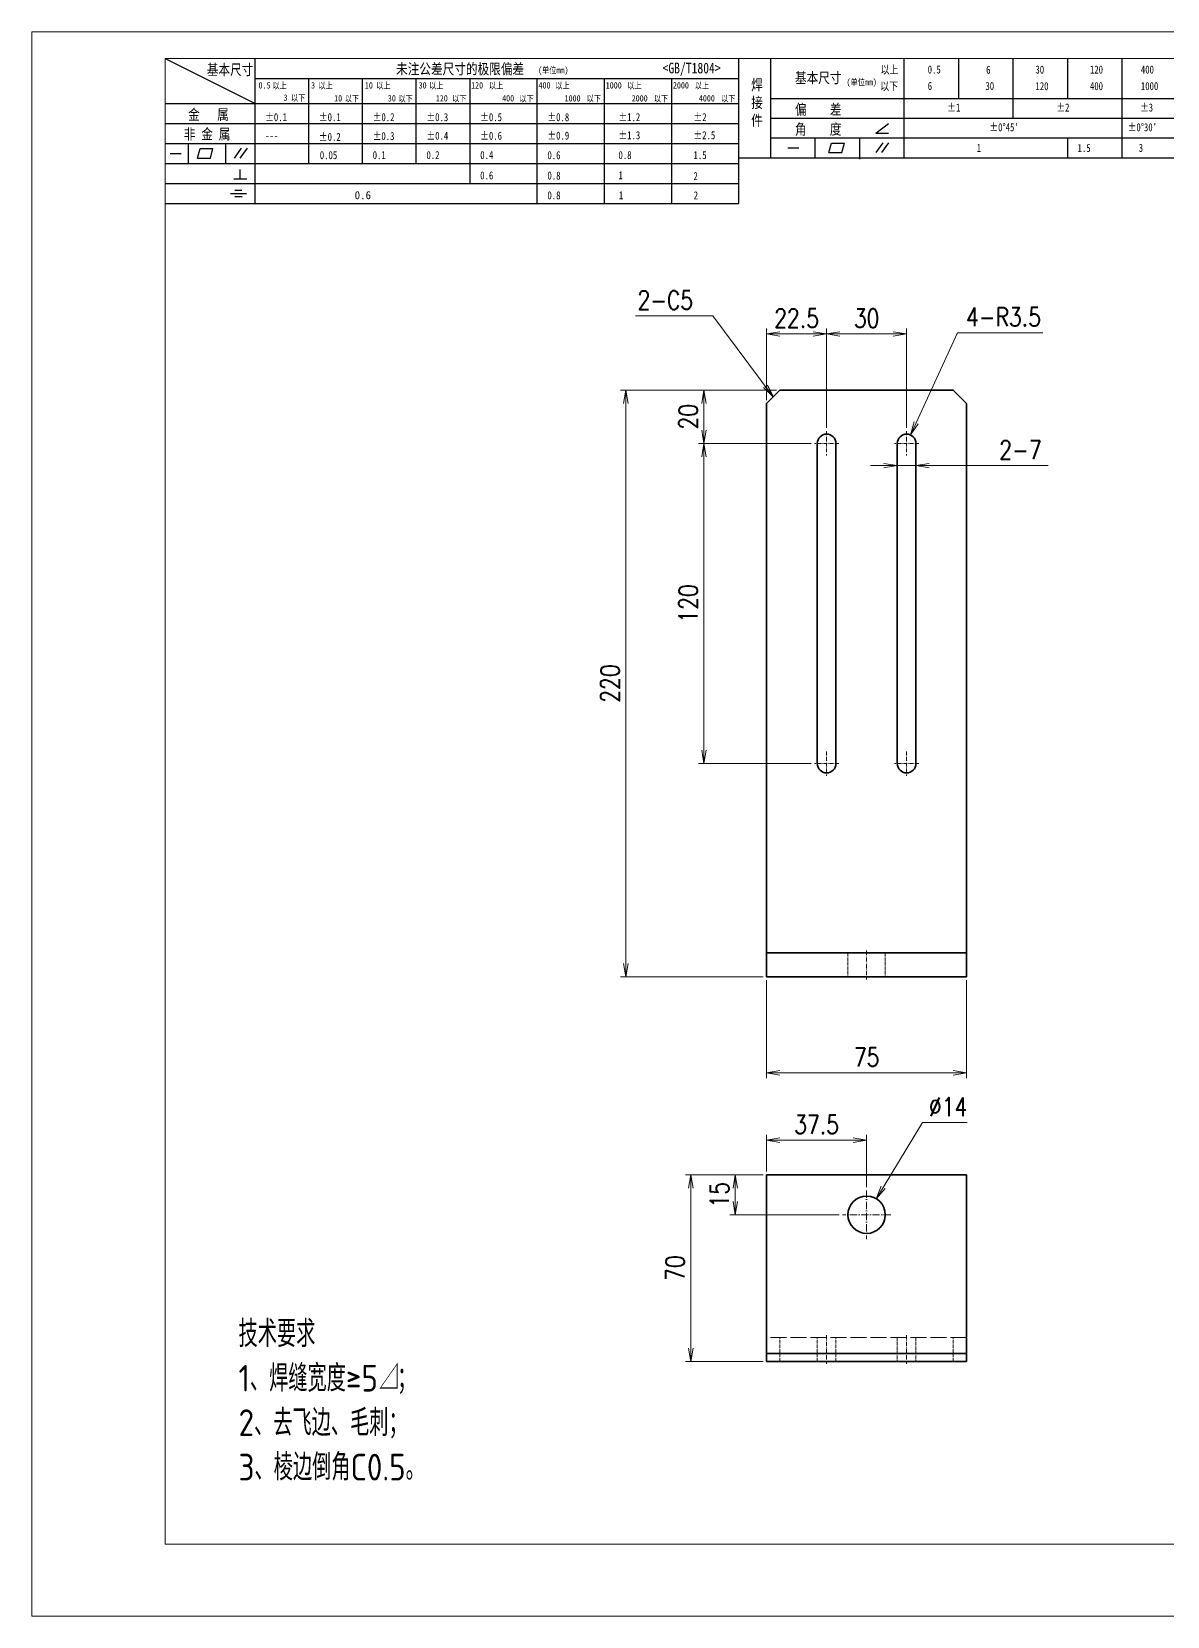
# Model space of a CAD drawing. Header units: millimetres. Extents: x 1333 to 58474, y -42879 to 3618.
# Drawn here: x 55390 to 55816, y 2593 to 3187 of the extents above; entities that cross this region are included whole.
import ezdxf

# ---------------------------------------------------------------- set-up
doc = ezdxf.new("R2010")
doc.units = ezdxf.units.MM
doc.header["$LTSCALE"] = 0.5
for name, pattern in [('AM_ISO02W050x2', [3.75, 3, -0.75]), ('AM_ISO08W050x2', [9, 6, -0.75, 1.5, -0.75]), ('DASHDOT', [18.5, 12, -3, 0.5, -3]), ('DASHED', [15, 12, -3])]:
    doc.linetypes.add(name, pattern=pattern)
for name, color, linetype, lineweight in [('中心线', 2, 'AM_ISO08W050x2', 18), ('图框', 7, 'Continuous', 18), ('标注线', 3, 'Continuous', 18), ('虚线', 1, 'AM_ISO02W050x2', 18)]:
    doc.layers.add(name, color=color, linetype=linetype, lineweight=lineweight)
doc.layers.add('图\\M+19E79\\M+195B6\\M+18E9A', color=7, linetype='Continuous')
doc.layers.add('打印', color=7, linetype='Continuous', lineweight=15, plot=False)
doc.layers.add('打印-禁用', color=7, linetype='Continuous', lineweight=15, plot=False)
doc.styles.add('DIM', font='romans.shx', dxfattribs={"width": 0.8, "bigfont": 'bigfont.shx'})
doc.styles.add('国标', font='simfang.ttf', dxfattribs={"width": 0.8})
doc.styles.add('机械长仿宋', font='gbenor.shx', dxfattribs={"height": 1, "bigfont": 'gbcbig.shx'})
doc.dimstyles.new('DEH 1-2$0', dxfattribs={"dimscale": 2, "dimtxt": 3.5, "dimasz": 2.5, "dimexe": 1, "dimexo": 0.625, "dimgap": 1.2, "dimtad": 1, "dimdsep": 46, "dimtxsty": 'DIM', "dimblk": 'OPEN', "dimcen": 0, "dimclrd": 8, "dimclre": 8, "dimclrt": 2, "dimazin": 2, "dimtfac": 0.5, "dimtmove": 0, "dimatfit": 3, "dimldrblk": 'OPEN', "dimfxl": 0, "dimtolj": 2, "dimlwd": 13, "dimlwe": 13, "dimarcsym": 0})
doc.dimstyles.new('DEH 1-2$3', dxfattribs={"dimscale": 2, "dimtxt": 3.5, "dimasz": 2.5, "dimexe": 1, "dimexo": 0.625, "dimgap": 1.2, "dimtad": 1, "dimtoh": 1, "dimdsep": 46, "dimtxsty": 'DIM', "dimblk": 'OPEN', "dimcen": 0, "dimclrd": 8, "dimclre": 8, "dimclrt": 2, "dimazin": 2, "dimtfac": 0.5, "dimtofl": 0, "dimtmove": 0, "dimatfit": 3, "dimldrblk": 'OPEN', "dimfxl": 0, "dimtolj": 2, "dimlwd": 18, "dimlwe": 18, "dimarcsym": 0})
doc.dimstyles.new('DEH 1-2$4', dxfattribs={"dimscale": 2, "dimtxt": 3.5, "dimasz": 2.5, "dimexe": 1, "dimexo": 0.625, "dimgap": 1.2, "dimtad": 1, "dimtoh": 1, "dimdsep": 46, "dimtxsty": 'DIM', "dimblk": 'OPEN', "dimcen": 0, "dimclrd": 8, "dimclre": 8, "dimclrt": 2, "dimazin": 2, "dimtfac": 0.5, "dimtofl": 0, "dimtmove": 0, "dimatfit": 3, "dimldrblk": 'OPEN', "dimfxl": 0, "dimtolj": 2, "dimlwd": 18, "dimlwe": 18, "dimarcsym": 0})
doc.dimstyles.new('DEH 1-2$7', dxfattribs={"dimscale": 2, "dimtxt": 3.5, "dimasz": 2.5, "dimexe": 1, "dimexo": 0.625, "dimgap": 1.2, "dimtad": 1, "dimdsep": 46, "dimtxsty": 'DIM', "dimblk": 'OPEN', "dimcen": 0, "dimclrd": 8, "dimclre": 8, "dimclrt": 2, "dimazin": 2, "dimtfac": 0.5, "dimtmove": 0, "dimatfit": 3, "dimldrblk": 'OPEN', "dimfxl": 0, "dimtolj": 2, "dimlwd": 13, "dimlwe": 13, "dimarcsym": 0})

# ---------------------------------------------------------------- blocks, each defined once
blk = doc.blocks.new('GZDEH零件A3图框V01版')
at = {"layer": '图\\M+19E79\\M+195B6\\M+18E9A', "color": 9}
for p, q in [((2882.49, -1554.46), (2899.37, -1562.92)), ((2899.37, -1581.67), (2899.37, -1554.46)), ((2990.09, -1581.67), (2990.09, -1554.46)), ((2996.09, -1573.08), (2996.09, -1554.46)), ((3021.09, -1561.98), (3021.09, -1554.46)), ((3031.31, -1561.98), (3031.31, -1554.46)), ((3041.53, -1561.98), (3041.53, -1554.46)), ((3051.75, -1561.98), (3051.75, -1554.46)), ((3061.98, -1561.98), (3061.98, -1554.46)), ((2899.37, -1558.24), (2990.09, -1558.24)), ((2909.45, -1574.17), (2909.45, -1558.24)), ((2919.53, -1574.17), (2919.53, -1558.24)), ((2929.61, -1574.17), (2929.61, -1558.24)), ((2939.69, -1577.92), (2939.69, -1558.24)), ((2952.29, -1581.67), (2952.29, -1558.24)), ((2964.89, -1581.67), (2964.89, -1558.24)), ((2977.49, -1581.67), (2977.49, -1558.24)), ((2996.09, -1561.98), (3113.09, -1561.98)), ((3021.09, -1573.08), (3021.09, -1561.98)), ((3041.53, -1565.68), (3041.53, -1561.98)), ((3061.98, -1573.08), (3061.98, -1561.98)), ((2882.49, -1562.92), (2990.09, -1562.92)), ((2882.49, -1566.67), (2990.09, -1566.67)), ((2996.09, -1565.68), (3113.09, -1565.68)), ((3015.75, -1568.51), (3018.15, -1566.66)), ((2882.49, -1570.42), (2990.09, -1570.42)), ((2886.92, -1574.12), (2886.92, -1570.42)), ((2893.91, -1574.12), (2893.91, -1570.42)), ((2996.09, -1569.38), (3113.09, -1569.38)), ((3004.42, -1573.08), (3004.42, -1569.38)), ((3006.97, -1572.12), (3007.45, -1570.33)), ((3007.45, -1570.33), (3009.86, -1570.33)), ((3009.39, -1572.12), (3009.86, -1570.33)), ((3012.75, -1573.08), (3012.75, -1569.38)), ((3015.75, -1568.51), (3018.15, -1568.51)), ((3015.81, -1572.12), (3017.15, -1570.26)), ((3016.89, -1572.12), (3018.23, -1570.26)), ((3051.75, -1573.08), (3051.75, -1569.38)), ((2883.43, -1572.27), (2885.49, -1572.27)), ((2888.59, -1573.16), (2889.07, -1571.37)), ((2888.59, -1573.16), (2891, -1573.16)), ((2889.07, -1571.37), (2891.48, -1571.37)), ((2891, -1573.16), (2891.48, -1571.37)), ((2895.52, -1573.16), (2896.85, -1571.3)), ((2896.6, -1573.16), (2897.94, -1571.3)), ((2990.09, -1573.08), (3113.09, -1573.08)), ((2999.26, -1571.23), (3001.32, -1571.23)), ((3006.97, -1572.12), (3009.39, -1572.12)), ((3012.75, -1573.33), (3012.75, -1573.08)), ((2882.49, -1574.17), (2990.09, -1574.17)), ((2895.42, -1577.05), (2897.81, -1577.05)), ((2896.58, -1577.05), (2896.58, -1575.28)), ((2882.49, -1577.92), (2990.09, -1577.92)), ((2894.79, -1579.77), (2897.77, -1579.77)), ((2895.57, -1579.17), (2896.92, -1579.17)), ((2882.49, -1581.67), (2990.09, -1581.67)), ((2895.57, -1580.37), (2896.93, -1580.37))]:
    blk.add_line(p, q, dxfattribs=at)
at = {"layer": '图框', "linetype": 'Continuous'}
for p, q in [((2882.49, -1554.46), (2882.49, -1832.96)), ((3272.49, -1554.46), (2882.49, -1554.46)), ((2882.49, -1832.96), (3272.49, -1832.96))]:
    blk.add_line(p, q, dxfattribs=at)
at = {"layer": '打印-禁用', "linetype": 'Continuous'}
for p, q in [((2857.49, -1549.46), (2857.49, -1846.46)), ((3277.49, -1549.46), (2857.49, -1549.46)), ((2857.49, -1846.46), (3277.49, -1846.46))]:
    blk.add_line(p, q, dxfattribs=at)
at = {"layer": '图\\M+19E79\\M+195B6\\M+18E9A', "color": 9, "style": '国标', "width": 0.8}
for s, height, p in [('基本尺寸', 2, (2890.33, -1557.58)), ('未注公差尺寸的极限偏差', 2, (2925.81, -1557.44)), ('<GB/T1804>', 2, (2975.78, -1557.27)), ('以上', 1.5, (3016.64, -1557.33)), ('0.5', 1.5, (3025.49, -1557.3)), ('6', 1.5, (3036.45, -1557.34)), ('30', 1.5, (3045.69, -1557.31)), ('120', 1.5, (3055.91, -1557.31)), ('400', 1.5, (3065.46, -1557.31)), ('30', 1.2, (2930.04, -1560.11)), ('基本尺寸', 2, (3000.6, -1559.1)), ('以下', 1.5, (3016.58, -1560.43)), ('6', 1.5, (3025.49, -1560.38)), ('30', 1.5, (3036.31, -1560.39)), ('120', 1.5, (3045.69, -1560.41)), ('400', 1.5, (3055.91, -1560.41)), ('1000', 1.5, (3065.46, -1560.41)), ('金   属', 2, (2886.82, -1565.98)), ('±0.1', 1.5, (2901.27, -1566.23)), ('±0.1', 1.5, (2911.35, -1566.23)), ('±0.2', 1.5, (2921.43, -1566.23)), ('±0.3', 1.5, (2931.51, -1566.23)), ('±0.5', 1.5, (2941.59, -1566.23)), ('±0.8', 1.5, (2954.19, -1566.23)), ('±1.2', 1.5, (2967.51, -1566.23)), ('±2', 1.5, (2981.58, -1566.23)), ('偏    差', 2, (3000.6, -1565.04)), ('±1', 1.5, (3029.16, -1564.42)), ('±2', 1.5, (3049.61, -1564.42)), ('±3', 1.5, (3065.3, -1564.42)), ('非 金 属', 2, (2886.02, -1569.65)), ('±0.3', 1.5, (2921.43, -1569.77)), ('±0.4', 1.5, (2931.51, -1569.71)), ('±0.6', 1.5, (2941.59, -1569.71)), ('±0.9', 1.5, (2954.19, -1569.68)), ('±1.3', 1.5, (2967.51, -1569.62)), ('±2.5', 1.5, (2981.58, -1569.61)), ('角    度', 2, (3000.6, -1568.74)), ("±0%%D45'", 1.5, (3037.06, -1568.12)), ("±0%%D30'", 1.5, (3062.98, -1568.12)), ('---', 1.5, (2901.27, -1569.65)), ('±0.2', 1.5, (2911.35, -1569.92)), ('1', 1.5, (3034.69, -1571.98)), ('1.5', 1.5, (3053.59, -1572.01)), ('3', 1.5, (3065.05, -1571.98)), ('0.1', 1.5, (2921.43, -1573.34)), ('0.2', 1.5, (2931.51, -1573.33)), ('0.4', 1.5, (2941.59, -1573.33)), ('0.6', 1.5, (2954.19, -1573.35)), ('0.8', 1.5, (2967.51, -1573.33)), ('1.5', 1.5, (2981.58, -1573.34)), ('0.6', 1.5, (2941.59, -1577.14)), ('0.8', 1.5, (2954.19, -1577.17)), ('1', 1.5, (2967.51, -1577.12)), ('2', 1.5, (2981.58, -1577.26)), ('0.8', 1.5, (2954.19, -1580.87)), ('1', 1.5, (2967.59, -1580.86)), ('2', 1.5, (2981.62, -1580.89))]:
    blk.add_text(s, height=height, dxfattribs=at).set_placement(p)
at = {"layer": '图\\M+19E79\\M+195B6\\M+18E9A', "color": 9, "lineweight": 15, "style": '国标', "width": 0.8}
for s, p in [('(单位mm)', (2952.44, -1557.27)), ('0.5', (2900.03, -1560.11)), ('以上', (2902.64, -1560.16)), ('3', (2909.88, -1560.11)), ('以上', (2911.25, -1560.16)), ('10', (2919.96, -1560.11)), ('以上', (2922.09, -1560.16)), ('以上', (2932.02, -1560.16)), ('120', (2939.88, -1560.11)), ('以上', (2943.21, -1560.16)), ('400', (2952.52, -1560.11)), ('以上', (2955.68, -1560.16)), ('1000', (2965.12, -1560.11)), ('以上', (2969.16, -1560.16)), ('2000', (2977.72, -1560.11)), ('以上', (2981.8, -1560.16)), ('(单位mm)', (3010.27, -1559.51)), ('3', (2904.73, -1562.41)), ('以下', (2906.1, -1562.46)), ('10', (2914.19, -1562.54)), ('以下', (2916.18, -1562.59)), ('30', (2924.27, -1562.54)), ('以下', (2926.26, -1562.59)), ('120', (2933.26, -1562.54)), ('以下', (2936.34, -1562.59)), ('400', (2945.7, -1562.54)), ('以下', (2948.94, -1562.59)), ('1000', (2957.41, -1562.54)), ('以下', (2961.54, -1562.59)), ('2000', (2969.99, -1562.54)), ('以下', (2974.14, -1562.59)), ('4000', (2982.59, -1562.54)), ('以下', (2986.74, -1562.59))]:
    blk.add_text(s, height=1.2, dxfattribs=at).set_placement(p)
at = {"layer": '图\\M+19E79\\M+195B6\\M+18E9A', "color": 9, "lineweight": 13, "style": '国标'}
blk.add_text('0.6', height=1.5, dxfattribs=at).set_placement((2918.05, -1580.85))
at = {"layer": '图\\M+19E79\\M+195B6\\M+18E9A', "color": 9, "insert": (2992.39, -1558.41), "char_height": 2, "width": 3.1877, "attachment_point": 1, "style": '国标'}
blk.add_mtext('焊\\P接\\P件', dxfattribs=at)
at = {"layer": '图\\M+19E79\\M+195B6\\M+18E9A', "color": 9, "insert": (2911.51, -1573.37), "char_height": 1.5, "attachment_point": 7, "style": '国标'}
blk.add_mtext_dynamic_manual_height_columns('0.05', width=5.1982, gutter_width=12.5, heights=[0], dxfattribs=at)
blk = doc.blocks.new('DEH A3')
at = {"layer": '图框'}
blk.add_blockref('GZDEH零件A3图框V01版', (-2857.49, 1846.46), dxfattribs=at)
blk = doc.blocks.new('_Open')
at = {"color": 0, "linetype": 'ByBlock', "lineweight": -2}
for p, q in [((-1, 0.17), (0, 0)), ((-1, -0.17), (0, 0)), ((0, 0), (-1, 0))]:
    blk.add_line(p, q, dxfattribs=at)
blk = doc.blocks.new('*D18')
at = {"layer": 'Defpoints', "color": 0, "transparency": 16777216}
for p in [(55613.14, 3052.43), (55670.95, 3052.43), (55665.95, 2832.43)]:
    blk.add_point(p, dxfattribs=at)
at = {"layer": '标注线', "color": 8, "lineweight": 13, "transparency": 16777216}
for p, q in [((55669.7, 3052.43), (55611.14, 3052.43)), ((55613.14, 2837.43), (55613.14, 3047.43)), ((55664.7, 2832.43), (55611.14, 2832.43))]:
    blk.add_line(p, q, dxfattribs=at)
at = {"layer": '标注线', "color": 8, "lineweight": 13, "transparency": 16777216, "xscale": 5, "yscale": 5, "zscale": 5}
for p, rotation in [((55613.14, 3052.43), 90), ((55613.14, 2832.43), 270)]:
    blk.add_blockref('_Open', p, dxfattribs=dict(at, rotation=rotation))
at = {"layer": '标注线', "color": 2, "transparency": 16777216, "insert": (55607.24, 2942.43), "char_height": 7, "attachment_point": 5, "rotation": 90, "style": 'DIM'}
blk.add_mtext('\\A2;220', dxfattribs=at)
blk = doc.blocks.new('*D19')
at = {"layer": 'Defpoints', "color": 0, "transparency": 16777216}
for p in [(55665.95, 2832.43), (55740.95, 2832.43), (55740.95, 2796.51)]:
    blk.add_point(p, dxfattribs=at)
at = {"layer": '标注线', "color": 8, "lineweight": 13, "transparency": 16777216}
for p, q in [((55665.95, 2831.18), (55665.95, 2794.51)), ((55740.95, 2831.18), (55740.95, 2794.51)), ((55670.95, 2796.51), (55735.95, 2796.51))]:
    blk.add_line(p, q, dxfattribs=at)
at = {"layer": '标注线', "color": 8, "lineweight": 13, "transparency": 16777216, "xscale": 5, "yscale": 5, "zscale": 5, "rotation": 180}
blk.add_blockref('_Open', (55665.95, 2796.51), dxfattribs=at)
at = {"layer": '标注线', "color": 8, "lineweight": 13, "transparency": 16777216, "xscale": 5, "yscale": 5, "zscale": 5}
blk.add_blockref('_Open', (55740.95, 2796.51), dxfattribs=at)
at = {"layer": '标注线', "color": 2, "transparency": 16777216, "insert": (55703.45, 2802.41), "char_height": 7, "attachment_point": 5, "style": 'DIM'}
blk.add_mtext('\\A2;75', dxfattribs=at)
blk = doc.blocks.new('*D20')
at = {"layer": 'Defpoints', "color": 0, "transparency": 16777216}
for p in [(55665.95, 3073.47), (55665.95, 3047.43), (55688.45, 3036.98)]:
    blk.add_point(p, dxfattribs=at)
at = {"layer": '标注线', "color": 8, "lineweight": 13, "transparency": 16777216}
for p, q in [((55665.95, 3048.68), (55665.95, 3075.47)), ((55683.45, 3073.47), (55670.95, 3073.47)), ((55688.45, 3038.23), (55688.45, 3075.47))]:
    blk.add_line(p, q, dxfattribs=at)
at = {"layer": '标注线', "color": 8, "lineweight": 13, "transparency": 16777216, "xscale": 5, "yscale": 5, "zscale": 5, "rotation": 180}
blk.add_blockref('_Open', (55665.95, 3073.47), dxfattribs=at)
at = {"layer": '标注线', "color": 8, "lineweight": 13, "transparency": 16777216, "xscale": 5, "yscale": 5, "zscale": 5}
blk.add_blockref('_Open', (55688.45, 3073.47), dxfattribs=at)
at = {"layer": '标注线', "color": 2, "transparency": 16777216, "insert": (55677.2, 3079.37), "char_height": 7, "attachment_point": 5, "style": 'DIM'}
blk.add_mtext('\\A2;22.5', dxfattribs=at)
blk = doc.blocks.new('*D21')
at = {"layer": 'Defpoints', "color": 0, "transparency": 16777216}
for p in [(55718.45, 3073.47), (55688.45, 3036.98), (55718.45, 3036.98)]:
    blk.add_point(p, dxfattribs=at)
at = {"layer": '标注线', "color": 8, "lineweight": 13, "transparency": 16777216}
for p, q in [((55688.45, 3038.23), (55688.45, 3075.47)), ((55693.45, 3073.47), (55713.45, 3073.47)), ((55718.45, 3038.23), (55718.45, 3075.47))]:
    blk.add_line(p, q, dxfattribs=at)
at = {"layer": '标注线', "color": 8, "lineweight": 13, "transparency": 16777216, "xscale": 5, "yscale": 5, "zscale": 5, "rotation": 180}
blk.add_blockref('_Open', (55688.45, 3073.47), dxfattribs=at)
at = {"layer": '标注线', "color": 8, "lineweight": 13, "transparency": 16777216, "xscale": 5, "yscale": 5, "zscale": 5}
blk.add_blockref('_Open', (55718.45, 3073.47), dxfattribs=at)
at = {"layer": '标注线', "color": 2, "transparency": 16777216, "insert": (55703.45, 3079.37), "char_height": 7, "attachment_point": 5, "style": 'DIM'}
blk.add_mtext('\\A2;30', dxfattribs=at)
blk = doc.blocks.new('*D22')
at = {"layer": 'Defpoints', "color": 0, "transparency": 16777216}
for p in [(55642.46, 3052.43), (55670.95, 3052.43), (55683.9, 3032.43)]:
    blk.add_point(p, dxfattribs=at)
at = {"layer": '标注线', "color": 8, "lineweight": 13, "transparency": 16777216}
for p, q in [((55669.7, 3052.43), (55640.46, 3052.43)), ((55642.46, 3037.43), (55642.46, 3047.43)), ((55682.65, 3032.43), (55640.46, 3032.43))]:
    blk.add_line(p, q, dxfattribs=at)
at = {"layer": '标注线', "color": 8, "lineweight": 13, "transparency": 16777216, "xscale": 5, "yscale": 5, "zscale": 5}
for p, rotation in [((55642.46, 3052.43), 90), ((55642.46, 3032.43), 270)]:
    blk.add_blockref('_Open', p, dxfattribs=dict(at, rotation=rotation))
at = {"layer": '标注线', "color": 2, "transparency": 16777216, "insert": (55636.56, 3042.43), "char_height": 7, "attachment_point": 5, "rotation": 90, "style": 'DIM'}
blk.add_mtext('\\A2;20', dxfattribs=at)
blk = doc.blocks.new('*D23')
at = {"layer": 'Defpoints', "color": 0, "transparency": 16777216}
for p in [(55683.9, 3032.43), (55642.46, 2912.43), (55683.9, 2912.43)]:
    blk.add_point(p, dxfattribs=at)
at = {"layer": '标注线', "color": 8, "lineweight": 13, "transparency": 16777216}
for p, q in [((55682.65, 3032.43), (55640.46, 3032.43)), ((55642.46, 3027.43), (55642.46, 2917.43)), ((55682.65, 2912.43), (55640.46, 2912.43))]:
    blk.add_line(p, q, dxfattribs=at)
at = {"layer": '标注线', "color": 8, "lineweight": 13, "transparency": 16777216, "xscale": 5, "yscale": 5, "zscale": 5}
for p, rotation in [((55642.46, 3032.43), 90), ((55642.46, 2912.43), 270)]:
    blk.add_blockref('_Open', p, dxfattribs=dict(at, rotation=rotation))
at = {"layer": '标注线', "color": 2, "transparency": 16777216, "insert": (55636.56, 2972.43), "char_height": 7, "attachment_point": 5, "rotation": 90, "style": 'DIM'}
blk.add_mtext('\\A2;120', dxfattribs=at)
blk = doc.blocks.new('*D24')
at = {"layer": 'Defpoints', "color": 0, "transparency": 16777216}
for p in [(55719.91, 3035.6), (55718.45, 3032.43)]:
    blk.add_point(p, dxfattribs=at)
at = {"layer": '标注线', "color": 8, "lineweight": 18, "transparency": 16777216}
for p, q in [((55737.58, 3073.95), (55722.01, 3040.15)), ((55769.58, 3073.95), (55737.58, 3073.95))]:
    blk.add_line(p, q, dxfattribs=at)
at = {"layer": '标注线', "color": 8, "lineweight": 18, "transparency": 16777216, "xscale": 5, "yscale": 5, "zscale": 5, "rotation": 245.2576689248224}
blk.add_blockref('_Open', (55719.91, 3035.6), dxfattribs=at)
at = {"layer": '标注线', "color": 2, "transparency": 16777216, "insert": (55754.78, 3079.85), "char_height": 7, "attachment_point": 5, "style": 'DIM'}
blk.add_mtext('\\A2;{\\Fromans,bigfont|c134;4-R3.5}', dxfattribs=at)
blk = doc.blocks.new('*D25')
at = {"layer": 'Defpoints', "color": 0, "transparency": 16777216}
for p in [(55665.95, 2771.23), (55665.95, 2758.3), (55703.45, 2752.4)]:
    blk.add_point(p, dxfattribs=at)
at = {"layer": '标注线', "color": 8, "lineweight": 13, "transparency": 16777216}
for p, q in [((55665.95, 2759.55), (55665.95, 2773.23)), ((55698.45, 2771.23), (55670.95, 2771.23)), ((55703.45, 2753.65), (55703.45, 2773.23))]:
    blk.add_line(p, q, dxfattribs=at)
at = {"layer": '标注线', "color": 8, "lineweight": 13, "transparency": 16777216, "xscale": 5, "yscale": 5, "zscale": 5, "rotation": 180}
blk.add_blockref('_Open', (55665.95, 2771.23), dxfattribs=at)
at = {"layer": '标注线', "color": 8, "lineweight": 13, "transparency": 16777216, "xscale": 5, "yscale": 5, "zscale": 5}
blk.add_blockref('_Open', (55703.45, 2771.23), dxfattribs=at)
at = {"layer": '标注线', "color": 2, "transparency": 16777216, "insert": (55684.7, 2777.13), "char_height": 7, "attachment_point": 5, "style": 'DIM'}
blk.add_mtext('\\A2;37.5', dxfattribs=at)
blk = doc.blocks.new('*D26')
at = {"layer": 'Defpoints', "color": 0, "transparency": 16777216}
for p in [(55654.2, 2758.3), (55665.95, 2758.3), (55694.35, 2743.3)]:
    blk.add_point(p, dxfattribs=at)
at = {"layer": '标注线', "color": 8, "lineweight": 13, "transparency": 16777216}
for p, q in [((55664.7, 2758.3), (55652.2, 2758.3)), ((55654.2, 2748.3), (55654.2, 2753.3)), ((55693.1, 2743.3), (55652.2, 2743.3))]:
    blk.add_line(p, q, dxfattribs=at)
at = {"layer": '标注线', "color": 8, "lineweight": 13, "transparency": 16777216, "xscale": 5, "yscale": 5, "zscale": 5}
for p, rotation in [((55654.2, 2758.3), 90), ((55654.2, 2743.3), 270)]:
    blk.add_blockref('_Open', p, dxfattribs=dict(at, rotation=rotation))
at = {"layer": '标注线', "color": 2, "transparency": 16777216, "insert": (55648.3, 2750.8), "char_height": 7, "attachment_point": 5, "rotation": 90, "style": 'DIM'}
blk.add_mtext('\\A2;15', dxfattribs=at)
blk = doc.blocks.new('*D28')
at = {"layer": 'Defpoints', "color": 0, "transparency": 16777216}
for p in [(55665.95, 2758.3), (55637.51, 2688.3), (55665.95, 2688.3)]:
    blk.add_point(p, dxfattribs=at)
at = {"layer": '标注线', "color": 8, "lineweight": 13, "transparency": 16777216}
for p, q in [((55664.7, 2758.3), (55635.51, 2758.3)), ((55637.51, 2753.3), (55637.51, 2693.3)), ((55664.7, 2688.3), (55635.51, 2688.3))]:
    blk.add_line(p, q, dxfattribs=at)
at = {"layer": '标注线', "color": 8, "lineweight": 13, "transparency": 16777216, "xscale": 5, "yscale": 5, "zscale": 5}
for p, rotation in [((55637.51, 2758.3), 90), ((55637.51, 2688.3), 270)]:
    blk.add_blockref('_Open', p, dxfattribs=dict(at, rotation=rotation))
at = {"layer": '标注线', "color": 2, "transparency": 16777216, "insert": (55631.61, 2723.3), "char_height": 7, "attachment_point": 5, "rotation": 90, "style": 'DIM'}
blk.add_mtext('\\A2;70', dxfattribs=at)
blk = doc.blocks.new('*D31')
at = {"layer": 'Defpoints', "color": 0, "transparency": 16777216}
for p in [(55707.07, 2749.28), (55699.82, 2737.31)]:
    blk.add_point(p, dxfattribs=at)
at = {"layer": '标注线', "color": 8, "lineweight": 18, "transparency": 16777216}
for p, q in [((55724.4, 2777.89), (55709.66, 2753.56)), ((55741.2, 2777.89), (55724.4, 2777.89))]:
    blk.add_line(p, q, dxfattribs=at)
at = {"layer": '标注线', "color": 8, "lineweight": 18, "transparency": 16777216, "xscale": 5, "yscale": 5, "zscale": 5, "rotation": 238.8001995544348}
blk.add_blockref('_Open', (55707.07, 2749.28), dxfattribs=at)
at = {"layer": '标注线', "color": 2, "transparency": 16777216, "insert": (55734, 2783.79), "char_height": 7, "attachment_point": 5, "style": 'DIM'}
blk.add_mtext('\\A2;∅14', dxfattribs=at)
blk = doc.blocks.new('*D73')
at = {"layer": 'Defpoints', "color": 0, "transparency": 16777216}
for p in [(55714.95, 3029.95), (55721.95, 3029.95), (55721.95, 3024.12)]:
    blk.add_point(p, dxfattribs=at)
at = {"layer": '标注线', "color": 8, "lineweight": 13, "transparency": 16777216}
for p, q in [((55709.95, 3024.12), (55704.95, 3024.12)), ((55714.95, 3028.7), (55714.95, 3022.12)), ((55714.95, 3024.12), (55721.95, 3024.12)), ((55721.95, 3028.7), (55721.95, 3022.12)), ((55726.95, 3024.12), (55771.55, 3024.12))]:
    blk.add_line(p, q, dxfattribs=at)
at = {"layer": '标注线', "color": 8, "lineweight": 13, "transparency": 16777216, "xscale": 5, "yscale": 5, "zscale": 5}
blk.add_blockref('_Open', (55714.95, 3024.12), dxfattribs=at)
at = {"layer": '标注线', "color": 8, "lineweight": 13, "transparency": 16777216, "xscale": 5, "yscale": 5, "zscale": 5, "rotation": 180}
blk.add_blockref('_Open', (55721.95, 3024.12), dxfattribs=at)
at = {"layer": '标注线', "color": 2, "transparency": 16777216, "insert": (55761.15, 3030.02), "char_height": 7, "attachment_point": 5, "style": 'DIM'}
blk.add_mtext('\\A2;{\\Fromans,bigfont|c134;2-7}', dxfattribs=at)

msp = doc.modelspace()

# ---------------------------------------------------------------- linework, layer by layer
at = {"color": 7, "lineweight": 35, "ltscale": 0.176777}
for p, q in [((55665.948, 3047.426), (55670.948, 3052.426)), ((55740.948, 3047.426), (55735.948, 3052.426))]:
    msp.add_line(p, q, dxfattribs=at)
at = {"color": 7, "lineweight": 35}
for p, q in [((55665.948, 3047.426), (55665.948, 2841.426)), ((55735.948, 3052.426), (55670.948, 3052.426)), ((55740.948, 3047.426), (55740.948, 2841.426)), ((55684.948, 2912.426), (55684.948, 3032.426)), ((55691.948, 2912.426), (55691.948, 3032.426)), ((55714.948, 3032.426), (55714.948, 2912.426)), ((55721.948, 2912.426), (55721.948, 3032.426)), ((55740.948, 2841.426), (55665.948, 2841.426)), ((55740.948, 2832.426), (55665.948, 2832.426)), ((55665.948, 2758.296), (55665.948, 2691.296)), ((55740.948, 2758.296), (55665.948, 2758.296)), ((55740.948, 2758.296), (55740.948, 2691.296)), ((55665.948, 2691.296), (55740.948, 2691.296)), ((55665.948, 2688.296), (55740.948, 2688.296))]:
    msp.add_line(p, q, dxfattribs=at)
at = {"color": 7, "lineweight": 35, "ltscale": 0.225}
for p, q in [((55665.948, 2841.426), (55665.948, 2832.426)), ((55740.948, 2841.426), (55740.948, 2832.426))]:
    msp.add_line(p, q, dxfattribs=at)
at = {"color": 7, "lineweight": 35, "ltscale": 0.075}
for p, q in [((55665.948, 2688.296), (55665.948, 2691.296)), ((55740.948, 2688.296), (55740.948, 2691.296))]:
    msp.add_line(p, q, dxfattribs=at)
at = {"color": 7, "lineweight": 35}
msp.add_circle((55703.448, 2743.296), 7, dxfattribs=at)
for centre, start, end in [((55688.448, 3032.426), 360, 180), ((55718.448, 3032.426), 360, 180), ((55688.448, 2912.426), 180, 0), ((55718.448, 2912.426), 180, 0)]:
    msp.add_arc(centre, 3.5, start, end, dxfattribs=at)
at = {"layer": '中心线', "linetype": 'DASHDOT', "lineweight": 13, "ltscale": 0.2275}
for p, q in [((55688.448, 3036.976), (55688.448, 3027.876)), ((55718.448, 3036.976), (55718.448, 3027.876)), ((55692.998, 3032.426), (55683.898, 3032.426)), ((55722.998, 3032.426), (55713.898, 3032.426)), ((55688.448, 2916.976), (55688.448, 2907.876)), ((55718.448, 2916.976), (55718.448, 2907.876)), ((55692.998, 2912.426), (55683.898, 2912.426)), ((55722.998, 2912.426), (55713.898, 2912.426))]:
    msp.add_line(p, q, dxfattribs=at)
at = {"layer": '中心线', "linetype": 'DASHDOT', "lineweight": 13, "ltscale": 0.270015}
for p, q in [((55703.448, 2842.326), (55703.448, 2831.525)), ((55688.448, 2698.196), (55688.448, 2687.395)), ((55718.448, 2698.196), (55718.448, 2687.395))]:
    msp.add_line(p, q, dxfattribs=at)
at = {"layer": '中心线', "linetype": 'DASHDOT', "lineweight": 13, "ltscale": 0.455}
for p, q in [((55703.448, 2752.396), (55703.448, 2734.196)), ((55712.548, 2743.296), (55694.348, 2743.296))]:
    msp.add_line(p, q, dxfattribs=at)
at = {"layer": '打印'}
msp.add_lwpolyline([(55390.361, 3186.777), (56230.361, 3186.777), (56230.361, 2592.777), (55390.361, 2592.777)], close=True, dxfattribs=at)
at = {"layer": '虚线', "linetype": 'DASHED', "lineweight": 13, "ltscale": 0.225}
for p, q in [((55696.448, 2841.426), (55696.448, 2832.426)), ((55710.448, 2841.426), (55710.448, 2832.426)), ((55670.948, 2688.296), (55670.948, 2697.296)), ((55684.948, 2688.296), (55684.948, 2697.296)), ((55691.948, 2688.296), (55691.948, 2697.296)), ((55714.948, 2697.296), (55714.948, 2688.296)), ((55721.948, 2697.296), (55721.948, 2688.296)), ((55735.948, 2688.296), (55735.948, 2697.296))]:
    msp.add_line(p, q, dxfattribs=at)
at = {"layer": '虚线', "linetype": 'DASHED', "lineweight": 13}
msp.add_line((55740.948, 2697.296), (55665.948, 2697.296), dxfattribs=at)

# ---------------------------------------------------------------- block references
at = {"layer": '图框', "xscale": 2, "yscale": 2, "zscale": 2}
msp.add_blockref('DEH A3', (55390.361, 2592.777), dxfattribs=at)

# ---------------------------------------------------------------- texts
at = {"layer": '标注线', "color": 2}
for s, insert, char_height, width, attachment_point, style in [('{\\Fromans,bigfont|c134;2-C5}', (55638.401, 3082.622), 7, 15.1608, 9, 'DIM'), ('{\\H0.5x;技术要求\\H1.4x;\\P\\H0.7143x;1、\\A2;焊缝宽度≥5\\Q19.2;△\\Q0;；\\P\\A0;2、去飞边、毛刺；\\P3、\\A2;棱边\\A0;倒角C0.5。\\C3; }', (55467.933, 2703.706), 20, 412.08189, 1, '机械长仿宋')]:
    msp.add_mtext(s, dxfattribs=dict(at, insert=insert, char_height=char_height, width=width, attachment_point=attachment_point, style=style))

# ---------------------------------------------------------------- dimensions: what is measured, and where the dimension line sits
at = {"layer": '标注线'}
for base, p1, p2, picture, middle in [((55665.948, 3073.466), (55688.448, 3036.976), (55665.948, 3047.426), '*D20', (55677.198, 3079.366)), ((55718.448, 3073.466), (55688.448, 3036.976), (55718.448, 3036.976), '*D21', (55703.448, 3079.366)), ((55740.948, 2796.513), (55665.948, 2832.426), (55740.948, 2832.426), '*D19', (55703.448, 2802.413)), ((55665.948, 2771.235), (55703.448, 2752.396), (55665.948, 2758.296), '*D25', (55684.698, 2777.135))]:
    dim = msp.add_linear_dim(base=base, p1=p1, p2=p2, dimstyle='DEH 1-2$0', dxfattribs=at)
    dim.commit()
    dim.dimension.update_dxf_attribs({"geometry": picture, "text_midpoint": middle})
dim = msp.add_radius_dim(center=(55718.448, 3032.426), mpoint=(55719.913, 3035.604), text='{\\Fromans,bigfont|c134;4-<>}', dimstyle='DEH 1-2$4', dxfattribs=at)
dim.commit()
dim.dimension.update_dxf_attribs({"geometry": '*D24', "text_midpoint": (55754.783, 3073.946), "dimtype": 164})
for base, p1, p2, picture, middle in [((55613.14, 3052.426), (55665.948, 2832.426), (55670.948, 3052.426), '*D18', (55607.24, 2942.426)), ((55642.462, 3052.426), (55683.898, 3032.426), (55670.948, 3052.426), '*D22', (55636.562, 3042.426)), ((55642.462, 2912.426), (55683.898, 3032.426), (55683.898, 2912.426), '*D23', (55636.562, 2972.426)), ((55637.513, 2688.296), (55665.948, 2758.296), (55665.948, 2688.296), '*D28', (55631.613, 2723.296)), ((55654.196, 2758.296), (55694.348, 2743.296), (55665.948, 2758.296), '*D26', (55648.296, 2750.796))]:
    dim = msp.add_linear_dim(base=base, p1=p1, p2=p2, angle=90, dimstyle='DEH 1-2$0', dxfattribs=at)
    dim.commit()
    dim.dimension.update_dxf_attribs({"geometry": picture, "text_midpoint": middle})
dim = msp.add_linear_dim(base=(55721.948, 3024.121), p1=(55714.948, 3029.952), p2=(55721.948, 3029.952), text='{\\Fromans,bigfont|c134;2-<>}', dimstyle='DEH 1-2$0', dxfattribs=at)
dim.commit()
dim.dimension.update_dxf_attribs({"geometry": '*D73', "text_midpoint": (55761.151, 3024.121), "dimtype": 160})
dim = msp.add_diameter_dim_2p(p1=(55699.822, 2737.308), p2=(55707.075, 2749.283), dimstyle='DEH 1-2$3', dxfattribs=at)
dim.commit()
dim.dimension.update_dxf_attribs({"geometry": '*D31', "text_midpoint": (55733.999, 2777.89), "dimtype": 163})

# ---------------------------------------------------------------- leaders
at = {"layer": '标注线', "annotation_type": 0, "has_hookline": 1, "hookline_direction": 1, "text_width": 21.6}
msp.add_leader([(55668.448, 3049.926), (55645.801, 3080.222), (55640.801, 3080.222)], dimstyle='DEH 1-2$7', override={"dimgap": 1.2, "dimtad": 1}, dxfattribs=at)

doc.saveas('drawing.dxf')
